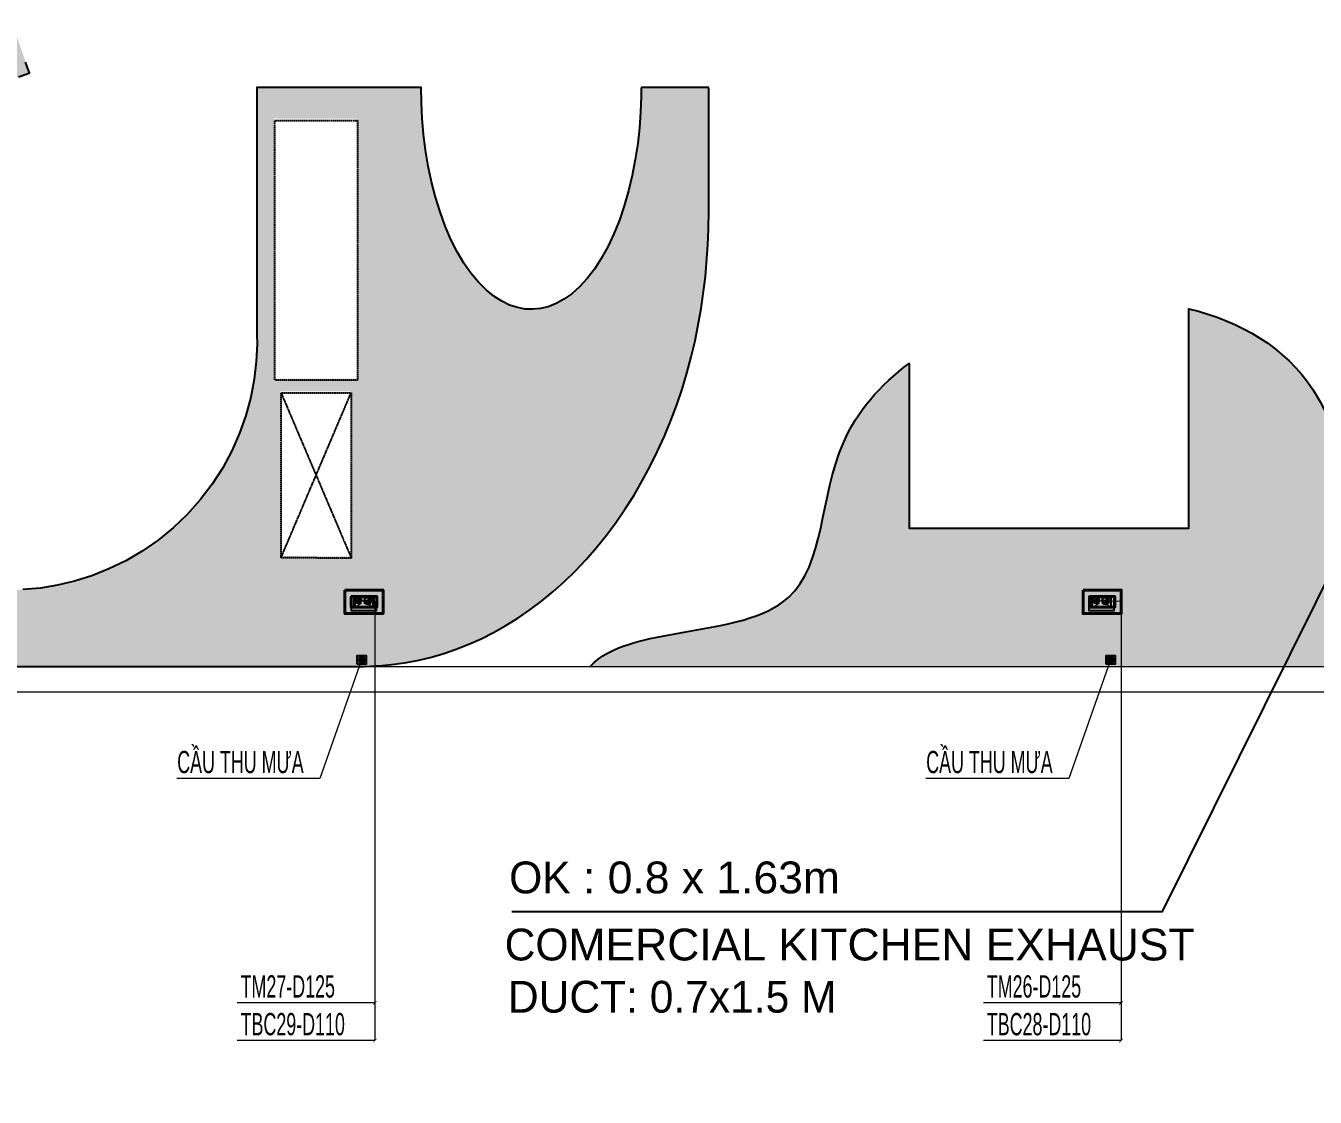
# Model space of a CAD drawing. Header units: millimetres. Extents: x -361340115 to 361596335, y -276742102 to 277032639.
# Drawn here: x 130696 to 150962, y 10792 to 27635 of the extents above; entities that cross this region are included whole.
import ezdxf
from ezdxf.lldxf.tags import DXFTag

# ---------------------------------------------------------------- set-up
doc = ezdxf.new("R2010")
doc.units = ezdxf.units.MM
doc.header["$MEASUREMENT"] = 0
doc.linetypes.add('DASHED', pattern=[4.5, 3, -1.5])
doc.linetypes.add('HIDDEN', pattern=[0.375, 0.25, -0.125])
for name, color, linetype in [('A-FLOR-OVHD', 40, 'DASHED'), ('A-LANDSCAPE', 83, 'Continuous'), ('Hydraulic - Thep V', 9, 'Continuous'), ('NDT text', 231, 'Continuous'), ('NDT Thiet bi', 40, 'Continuous'), ('ống thông hơi', 31, 'TH')]:
    doc.layers.add(name, color=color, linetype=linetype)
doc.layers.add('A-REVCLOUD', color=7, linetype='Continuous', true_color=0xfa291e)
for name, color, linetype, lineweight in [('AUDIT_I_220808132811-11', 7, 'Continuous', 9), ('KT-Kich thuoc', 159, 'Continuous', 18), ('KT-lomo nuoc', 3, 'HIDDEN', 5), ('KT-Net cat', 1, 'Continuous', 40), ('Text _H2H', 7, 'Continuous', 18)]:
    doc.layers.add(name, color=color, linetype=linetype, lineweight=lineweight)
doc.layers.add('MEP', color=130, linetype='Continuous', plot=False)
doc.styles.add('HBA-Text', font='GOTHIC.TTF')
doc.styles.get("Standard").update_dxf_attribs({"font": 'arial.ttf'})
doc.styles.add('TEXTKT', font='hoatbif.shx', dxfattribs={"width": 0.8})
doc.styles.add('uv-abc', font='uv-abc.shx', dxfattribs={"width": 0.85, "height": 150})
tags = doc.linetypes.add('TH', pattern='A,1143.876301,["TH",Standard,S=466.984787,R=0,X=0,Y=-199.758304],53.15110300000001,-896.6384539999999,1197.027404', length=3290.693262).pattern_tags.tags
tags[4] = DXFTag(74, 10)
doc.dimstyles.new('1-40', dxfattribs={"dimscale": 40, "dimtxt": 5, "dimasz": 1.399999999999999, "dimexe": 1.399999999999999, "dimexo": 0.5, "dimgap": 0.5, "dimtad": 1, "dimdec": 0, "dimzin": 0, "dimdsep": 46, "dimtxsty": 'TEXTKT', "dimblk": 'ARCHTICK', "dimcen": 1.199999999999999, "dimdle": 1.199999999999999, "dimclrd": 7, "dimclre": 7, "dimclrt": 7, "dimadec": 0, "dimazin": 0, "dimtfac": 0.04, "dimtdec": 0, "dimtix": 1, "dimtmove": 2, "dimatfit": 3, "dimfxl": 1, "dimtolj": 2, "dimtzin": 0, "dimlwd": 5, "dimlwe": 5, "dimarcsym": 0})

# ---------------------------------------------------------------- blocks, each defined once
blk = doc.blocks.new('*U119')
at = {"layer": 'KT-lomo nuoc', "ltscale": 500}
for p, q in [((294.5899368590384, 56.70727108597131), (32.13938861171003, -166.9435946057955)), ((326.7293254707483, -110.2270264674847), (-6.776263578034403e-21, -0.009297052340116354))]:
    blk.add_line(p, q, dxfattribs=at)
blk.add_lwpolyline([(294.5899368590384, 56.70727108597131), (326.7293254707483, -110.2270264674847), (32.13938861171003, -166.9435946057955), (-6.776263578034403e-21, -0.009297052340116354)], close=True, dxfattribs=at)
blk = doc.blocks.new('A$C0DB07F86')
at = {"layer": 'KT-Net cat'}
for points, elevation in [([(-41900.28382470793, -19400.00003165046), (-41300.28382470793, -19400.00003165046), (-41300.28382470793, -19770.00004398571), (-41900.28382470793, -19770.00004398571)], -1.212562709321235e-07), ([(-30300.28382470793, -19399.81979842464), (-29700.28382470793, -19399.81979842464), (-29700.28382470793, -19769.81981075989), (-30300.28382470793, -19769.81981075989)], -1.213216051028447e-07), ([(-41800.28382470793, -19500.00003781827), (-41400.28382470793, -19500.00003165047), (-41400.28382470793, -19670.00004398571), (-41800.28382470793, -19670.00005015351)], -1.212562709321235e-07), ([(-41750.56636811577, -19500.00003165047), (-41450.56636811577, -19500.00003165047), (-41450.56636811577, -19670.00004398571), (-41750.56636811577, -19670.00004398571)], -1.213167030345148e-07), ([(-30200.28382470793, -19499.81980459245), (-29800.28382470793, -19499.81979842465), (-29800.28382470793, -19669.81981075989), (-30200.28382470793, -19669.81981692769)], -1.213216051028447e-07)]:
    blk.add_lwpolyline(points, close=True, dxfattribs=dict(at, elevation=elevation))
at = {"layer": 'KT-lomo nuoc', "linetype": 'HIDDEN', "xscale": -0.9999999999999997, "rotation": 10.8976534755902}
for p in [(-41450.56812577212, -19499.99091459217, -1.682297209464324e-07), (-41450.56812577212, -19499.99091459217, -1.778637082253114e-07), (-29850.56812577212, -19499.81068136635, -1.779290423960327e-07)]:
    blk.add_blockref('*U119', p, dxfattribs=at)
blk = doc.blocks.new('skylight+openings')
at = {"layer": 'A-FLOR-OVHD', "color": 4, "elevation": 0.2993982348950875}
blk.add_lwpolyline([(52922.83680824759, -8371.500883431843), (54149.93477890787, -8795.154161882296), (52816.54980309687, -12657.26046709267), (51589.45183243659, -12233.60718864221)], close=True, dxfattribs=at)
at = {"layer": 'A-FLOR-OVHD', "elevation": -5.594545680288795}
for points in [[(51617.07229400969, -12454.15926250067), (52656.68613201207, -12813.6042664639), (51812.642328042, -15270.20731283632), (50770.22440359234, -14903.47633778453), (51617.07229400943, -12454.15926250137)], [(51617.07229400969, -12454.15926250067), (51812.642328042, -15270.20731283632)], [(50770.22440359234, -14903.47633778453), (52656.68613201207, -12813.60426646387)]]:
    blk.add_lwpolyline(points, dxfattribs=at)
blk = doc.blocks.new('A$C3d8987ab')
at = {"layer": 'A-REVCLOUD', "color": 6, "elevation": -0.07535271230544738}
blk.add_lwpolyline([(60998.61021501233, -114223.7334319378), (71228.07469098864, -114223.7334319378), (77262.42446433811, -102070.6902240769)], dxfattribs=at)
at = {"layer": 'A-REVCLOUD', "color": 210, "char_height": 500, "attachment_point": 1, "style": 'HBA-Text'}
for s, insert in [('OK{\\fArial|b0|i0|c0|p34; : 0.8 x 1.63m}', (60959.24456612987, -113439.1090779143, -0.07585118882347763)), ('CO{\\fArial|b0|i0|c0|p34;MERCIAL KITCHEN EXHAUS}T', (60888.06206422381, -114493.6326287639, 1.02188859663864e-08)), ('DUCT: 0.7x1.5 M', (60939.61567549256, -115314.6116753324, -1.793279962223473e-09))]:
    blk.add_mtext_dynamic_manual_height_columns(s, width=15318.4553641323, gutter_width=6.25, heights=[0], dxfattribs=dict(at, insert=insert))
blk = doc.blocks.new('BA')
at = {"layer": 'NDT Thiet bi'}
for p, q in [((-23605.98111672918, -408374.399627113), (-23661.01879083555, -408374.399627113)), ((-23605.98111672828, -408374.399627113), (-23659.14342756742, -408360.1548288561)), ((-23605.98111672828, -408374.3996271128), (-23659.14342756742, -408388.6444253699)), ((-23605.98111672828, -408374.3996271131), (-23653.64514067044, -408346.8807900597)), ((-23605.98111672828, -408374.3996271128), (-23653.64514067044, -408401.9184641663)), ((-23644.89862931061, -408335.4821145312), (-23605.98111672828, -408374.3996271131)), ((-23644.89862931061, -408413.3171396947), (-23605.98111672828, -408374.3996271127)), ((-23605.98111672918, -408374.3996271134), (-23633.49995378257, -408326.7356031715)), ((-23605.98111672918, -408374.3996271128), (-23633.49995378257, -408422.0636510544)), ((-23605.98111672918, -408374.3996271128), (-23620.22591498598, -408321.2373162746)), ((-23605.98111672918, -408374.3996271137), (-23620.22591498598, -408427.5619379514)), ((-23605.98111672918, -408391.0670704846), (-23605.98111672918, -408319.3619530063)), ((-23605.98111672918, -408374.3996271128), (-23591.73631847188, -408321.2373162746)), ((-23605.98111672918, -408374.3996271119), (-23578.4622796753, -408326.7356031715)), ((-23567.06360414774, -408335.4821145312), (-23605.98111672828, -408374.3996271131)), ((-23605.98111672828, -408374.3996271128), (-23558.31709278741, -408346.8807900597)), ((-23605.98111672828, -408374.3996271131), (-23552.81880589044, -408360.1548288561)), ((-23605.98111672918, -408374.399627113), (-23550.94344262231, -408374.399627113)), ((-23605.98111672918, -408374.3996271139), (-23578.4622796753, -408422.0636510544)), ((-23605.98111672828, -408374.3996271128), (-23552.81880589044, -408388.6444253699)), ((-23605.98111672828, -408374.3996271128), (-23558.31709278741, -408401.9184641663)), ((-23567.06360414774, -408413.3171396947), (-23605.98111672828, -408374.3996271128)), ((-23605.98111672918, -408374.3996271137), (-23591.73631847188, -408427.5619379514)), ((-23605.98111672918, -408391.0670704846), (-23605.98111672918, -408429.4373012196)), ((-23589.31367335698, -408374.399627113), (-23550.94344262231, -408374.399627113))]:
    blk.add_line(p, q, dxfattribs=at)
blk.add_lwpolyline([(-23679.58266610136, -408448.0011764859), (-23532.37956735559, -408448.0011764859), (-23532.37956735559, -408300.7980777401), (-23679.58266610136, -408300.7980777401)], close=True, dxfattribs=at)
blk.add_circle((-23605.98111672918, -408374.399627113), 55.0376741066807, dxfattribs=at)
blk = doc.blocks.new('_ARCHTICK')
at = {"color": 0, "linetype": 'ByBlock', "const_width": 0.15}
blk.add_lwpolyline([(-0.5, -0.5), (0.5, 0.5)], dxfattribs=at)
blk = doc.blocks.new('*U352')
h = blk.add_hatch(color=256)
edge = h.paths.add_edge_path()
edge.add_spline(control_points=[(-55.00000000003494, -1.270405297714567e-10), (-38.89392320345256, -12.34706986960887), (-7.630460178462228, -36.31392469389525), (4.22205666304286, 39.05594180934806), (37.26972548867967, 13.64312675595557), (54.99999926477517, 0.008992973199051376)], knot_values=[0, 0, 0, 0, 58.13245871371956, 112.8407630572771, 176.1670112371614, 176.1670112371614, 176.1670112371614, 176.1670112371614], degree=3, periodic=0)
edge.add_ellipse((0, -1.270405297714567e-10), major_axis=(-38.89087296527187, 38.8908729652719), ratio=0.999999999999121, start_angle=225.0093683530902, end_angle=314.9999999999748)
edge.add_ellipse((0, -1.270405297714567e-10), major_axis=(-38.89087296529244, 38.89087296529242), ratio=0.9999999999983387, start_angle=314.9999999999524, end_angle=405.0000000000476)
blk.add_circle((0, 0), 55)
blk.add_open_spline([(54.99999926477517, 0.0089929733006838), (37.26972548867967, 13.64312675610802), (4.22205666304286, 39.05594180947509), (-7.630460178462228, -36.31392469379362), (-38.89392320345256, -12.34706986950724), (-55.00000000003494, 0)], degree=3, knots=[0, 0, 0, 0, 63.32624817988433, 118.0345525234419, 176.1670112371614, 176.1670112371614, 176.1670112371614, 176.1670112371614])
at = {"layer": 'Hydraulic - Thep V', "color": 2}
for p, q in [((-66.52448746664727, -58.79540605591585), (-65.99233831110391, -58.48816959770873)), ((-66.52448746664727, -61.97181987784545), (-65.99233831110391, -62.27905633600177)), ((-64.13178654222932, -61.91097613195864), (-64.13178654222932, -58.85624980233634)), ((-59.14008422236178, -61.91097613195864), (-59.14008422236178, -58.85624980233634)), ((-56.7473832979184, -58.79540605591585), (-57.27953245315688, -58.48816959770873)), ((-56.7473832979184, -61.97181987784545), (-57.27953245315688, -62.27905633600177)), ((56.65552180308031, -58.79540605591585), (57.18767095862368, -58.48816959770873)), ((56.65552180308031, -61.97181987784545), (57.18767095862368, -62.27905633600177)), ((59.04822272752369, -61.91097613195864), (59.04822272752369, -58.85624980233634)), ((64.03992504739122, -61.91097613195864), (64.03992504739122, -58.85624980233634)), ((66.43262597180919, -58.79540605591585), (65.90047681659613, -58.48816959770873)), ((66.43262597180919, -61.97181987784545), (65.90047681659613, -62.27905633600177))]:
    blk.add_line(p, q, dxfattribs=at)
at = {"layer": 'Hydraulic - Thep V', "const_width": 6.717857058566906}
blk.add_lwpolyline([(61.54407388700011, -78.9903091769549), (61.54407388700011, 3.458788986197603, 0.4057402817877601), (-0.04593074791450312, 63.19789822851791, 0.4057402817873901), (-61.63593538275289, 3.4587889855624), (-61.63593538275289, -78.9903091769549)], format="xyb", dxfattribs=at)
at = {"layer": 'Hydraulic - Thep V', "color": 2}
for points in [[(-56.14912562955353, -57.4905678248802), (-56.14912562955353, -58.48816959770873), (-67.12274513473267, -58.48816959770873), (-67.12274513473267, -57.4905678248802)], [(67.03088364019946, -57.4905678248802), (67.03088364019946, -58.48816959770873), (56.05726413507116, -58.48816959770873), (56.05726413507116, -57.4905678248802)]]:
    blk.add_lwpolyline(points, close=True, dxfattribs=at)
for points in [[(-66.62394424829299, -58.85624980233634), (-66.62394424829299, -61.91097613195864)], [(-57.27953245315688, -58.48816959770873), (-65.99233831110391, -58.48816959770873)], [(-57.27953245315688, -62.27905633600177), (-65.99233831110391, -62.27905633600177)], [(-65.99233831110391, -62.27905633600177), (-57.27953245315688, -62.27905633600177)], [(-56.64792651624729, -61.91097613195864), (-56.64792651624729, -58.85624980233634)], [(56.5560650214092, -58.85624980233634), (56.5560650214092, -61.91097613195864)], [(65.90047681659613, -58.48816959770873), (57.18767095862368, -58.48816959770873)], [(65.90047681659613, -62.27905633600177), (57.18767095862368, -62.27905633600177)], [(57.18767095862368, -62.27905633600177), (65.90047681659613, -62.27905633600177)], [(66.5320827534549, -61.91097613195864), (66.5320827534549, -58.85624980233634)]]:
    blk.add_lwpolyline(points, dxfattribs=at)
for centre, radius, start, end in [((-65.3778653951214, -60.78141374086201), 2.293244142686893, 57.08669084638375, 122.9133091536163), ((-65.3778653951214, -59.9858121935091), 2.293244142686893, 237.0866908463837, 302.9133091536162), ((-61.6359353821431, -67.13405163220902), 8.645882034375607, 73.2213451221314, 106.7786548778686), ((-61.6359353821431, -53.63317430147607), 8.645882034375607, 253.2213451221314, 286.7786548778686), ((-57.89400536913938, -60.78141374086201), 2.293244142686893, 57.08669084638375, 122.9133091536163), ((-57.89400536913938, -59.9858121935091), 2.293244142686893, 237.0866908463837, 302.9133091536162), ((57.8021438746316, -60.78141374086201), 2.293244142686893, 57.08669084638375, 122.9133091536163), ((57.8021438746316, -59.9858121935091), 2.293244142686893, 237.0866908463837, 302.9133091536162), ((61.54407388763531, -67.13405163220902), 8.645882034375607, 73.2213451221314, 106.7786548778686), ((61.54407388763531, -53.63317430147607), 8.645882034375607, 253.2213451221314, 286.7786548778686), ((65.28600390058821, -60.78141374086201), 2.293244142686893, 57.08669084638375, 122.9133091536163), ((65.28600390058821, -59.9858121935091), 2.293244142686893, 237.0866908463837, 302.9133091536162)]:
    blk.add_arc(centre, radius, start, end, dxfattribs=at)
blk = doc.blocks.new('*U353')
h = blk.add_hatch(color=256)
edge = h.paths.add_edge_path()
edge.add_spline(control_points=[(-55.00000000003494, -1.270405297714567e-10), (-38.89392320345256, -12.34706986960887), (-7.630460178462228, -36.31392469389525), (4.22205666304286, 39.05594180934806), (37.26972548867967, 13.64312675595557), (54.99999926477517, 0.008992973199051376)], knot_values=[0, 0, 0, 0, 58.13245871371956, 112.8407630572771, 176.1670112371614, 176.1670112371614, 176.1670112371614, 176.1670112371614], degree=3, periodic=0)
edge.add_ellipse((0, -1.270405297714567e-10), major_axis=(-38.89087296527187, 38.8908729652719), ratio=0.999999999999121, start_angle=225.0093683530902, end_angle=314.9999999999748)
edge.add_ellipse((0, -1.270405297714567e-10), major_axis=(-38.89087296529244, 38.89087296529242), ratio=0.9999999999983387, start_angle=314.9999999999524, end_angle=405.0000000000476)
blk.add_circle((0, 0), 55)
blk.add_open_spline([(54.99999926477517, 0.0089929733006838), (37.26972548867967, 13.64312675610802), (4.22205666304286, 39.05594180947509), (-7.630460178462228, -36.31392469379362), (-38.89392320345256, -12.34706986950724), (-55.00000000003494, 0)], degree=3, knots=[0, 0, 0, 0, 63.32624817988433, 118.0345525234419, 176.1670112371614, 176.1670112371614, 176.1670112371614, 176.1670112371614])
at = {"layer": 'Hydraulic - Thep V', "color": 2}
for p, q in [((-66.52448746664727, -58.79540605591585), (-65.99233831110391, -58.48816959770873)), ((-66.52448746664727, -61.97181987784545), (-65.99233831110391, -62.27905633600177)), ((-64.13178654222932, -61.91097613195864), (-64.13178654222932, -58.85624980233634)), ((-59.14008422236178, -61.91097613195864), (-59.14008422236178, -58.85624980233634)), ((-56.7473832979184, -58.79540605591585), (-57.27953245315688, -58.48816959770873)), ((-56.7473832979184, -61.97181987784545), (-57.27953245315688, -62.27905633600177)), ((56.65552180308031, -58.79540605591585), (57.18767095862368, -58.48816959770873)), ((56.65552180308031, -61.97181987784545), (57.18767095862368, -62.27905633600177)), ((59.04822272752369, -61.91097613195864), (59.04822272752369, -58.85624980233634)), ((64.03992504739122, -61.91097613195864), (64.03992504739122, -58.85624980233634)), ((66.43262597180919, -58.79540605591585), (65.90047681659613, -58.48816959770873)), ((66.43262597180919, -61.97181987784545), (65.90047681659613, -62.27905633600177))]:
    blk.add_line(p, q, dxfattribs=at)
at = {"layer": 'Hydraulic - Thep V', "const_width": 6.717857058566906}
blk.add_lwpolyline([(61.54407388700011, -78.9903091769549), (61.54407388700011, 3.458788986197603, 0.4057402817877601), (-0.04593074791450312, 63.19789822851791, 0.4057402817873901), (-61.63593538275289, 3.4587889855624), (-61.63593538275289, -78.9903091769549)], format="xyb", dxfattribs=at)
at = {"layer": 'Hydraulic - Thep V', "color": 2}
for points in [[(-56.14912562955353, -57.4905678248802), (-56.14912562955353, -58.48816959770873), (-67.12274513473267, -58.48816959770873), (-67.12274513473267, -57.4905678248802)], [(67.03088364019946, -57.4905678248802), (67.03088364019946, -58.48816959770873), (56.05726413507116, -58.48816959770873), (56.05726413507116, -57.4905678248802)]]:
    blk.add_lwpolyline(points, close=True, dxfattribs=at)
for points in [[(-66.62394424829299, -58.85624980233634), (-66.62394424829299, -61.91097613195864)], [(-57.27953245315688, -58.48816959770873), (-65.99233831110391, -58.48816959770873)], [(-57.27953245315688, -62.27905633600177), (-65.99233831110391, -62.27905633600177)], [(-65.99233831110391, -62.27905633600177), (-57.27953245315688, -62.27905633600177)], [(-56.64792651624729, -61.91097613195864), (-56.64792651624729, -58.85624980233634)], [(56.5560650214092, -58.85624980233634), (56.5560650214092, -61.91097613195864)], [(65.90047681659613, -58.48816959770873), (57.18767095862368, -58.48816959770873)], [(65.90047681659613, -62.27905633600177), (57.18767095862368, -62.27905633600177)], [(57.18767095862368, -62.27905633600177), (65.90047681659613, -62.27905633600177)], [(66.5320827534549, -61.91097613195864), (66.5320827534549, -58.85624980233634)]]:
    blk.add_lwpolyline(points, dxfattribs=at)
for centre, radius, start, end in [((-65.3778653951214, -60.78141374086201), 2.293244142686893, 57.08669084638375, 122.9133091536163), ((-65.3778653951214, -59.9858121935091), 2.293244142686893, 237.0866908463837, 302.9133091536162), ((-61.6359353821431, -67.13405163220902), 8.645882034375607, 73.2213451221314, 106.7786548778686), ((-61.6359353821431, -53.63317430147607), 8.645882034375607, 253.2213451221314, 286.7786548778686), ((-57.89400536913938, -60.78141374086201), 2.293244142686893, 57.08669084638375, 122.9133091536163), ((-57.89400536913938, -59.9858121935091), 2.293244142686893, 237.0866908463837, 302.9133091536162), ((57.8021438746316, -60.78141374086201), 2.293244142686893, 57.08669084638375, 122.9133091536163), ((57.8021438746316, -59.9858121935091), 2.293244142686893, 237.0866908463837, 302.9133091536162), ((61.54407388763531, -67.13405163220902), 8.645882034375607, 73.2213451221314, 106.7786548778686), ((61.54407388763531, -53.63317430147607), 8.645882034375607, 253.2213451221314, 286.7786548778686), ((65.28600390058821, -60.78141374086201), 2.293244142686893, 57.08669084638375, 122.9133091536163), ((65.28600390058821, -59.9858121935091), 2.293244142686893, 237.0866908463837, 302.9133091536162)]:
    blk.add_arc(centre, radius, start, end, dxfattribs=at)
blk = doc.blocks.new('EWJRWR')
at = {"extrusion": (1.545835128739098e-19, -1.494288110168173e-06, 0.9999999999988837), "elevation": -0.2045197696412766}
blk.add_lwpolyline([(-47513.32735952509, 136860.1521825778), (-47176.87492823245, 136860.1521825778), (-47177.02786536003, 136875.2382676931), (-47513.48029665269, 136875.2382676929)], close=True, dxfattribs=at)
at = {"layer": 'NDT text'}
for points in [[(-47108.40382808889, 136860.1521827305), (-47568.40382808889, 136860.1521827305), (-47568.40382808889, 137115.1521827305), (-47108.40382808889, 137115.1521827305)], [(-47163.40382808889, 136860.1521827305), (-47513.40382808889, 136860.1521827305), (-47513.40382808889, 137060.1521827305), (-47163.40382808889, 137060.1521827305)]]:
    blk.add_lwpolyline(points, close=True, dxfattribs=at)
at = {"layer": 'ống thông hơi', "ltscale": 0.6, "extrusion": (0.0006420769243504899, -0.06333749922472766, 0.9979919583489543), "xscale": -1, "rotation": 0.0003954788762872141}
blk.add_blockref('*U352', (-46043.74978951945, 137131.7413936186, -8699.78835634543), dxfattribs=at)
at = {"layer": 'ống thông hơi', "ltscale": 0.6, "extrusion": (0.0006420769243504905, -0.06333749922472766, 0.9979919583489544), "xscale": -1.136363636363638, "yscale": 1.136363636363639, "zscale": 1.136363636363637, "rotation": 0.0003954788762872141}
blk.add_blockref('*U353', (-45875.61363399049, 137140.5605142254, -8699.846199151778), dxfattribs=at)
blk = doc.blocks.new('KJRTWETEYE')
at = {"extrusion": (8.388843812139803e-21, 3.39089049929176e-08, 0.9999999999999994), "xscale": -0.8675320420405351, "yscale": 0.8675320420405352, "zscale": 0.8675320420405352, "rotation": 180}
for p in [(-4458.876260747318, 126300.8450924102, -0.3029690923042466), (7136.151481096516, 126300.8450924102, -0.3029690923042464)]:
    blk.add_blockref('EWJRWR', p, dxfattribs=at)
at = {"layer": 'NDT text', "ltscale": 0.2, "style": 'uv-abc', "width": 0.6}
for s, p in [('TM27-D125', (-47462.45141065065, 1263.797545550747, -10.81308247240736)), ('TM26-D125', (-35734.63280808498, 1263.797545550745, -10.81308247240736)), ('TBC29-D110', (-47462.45141065065, 671.203548952827, -10.81308247240736)), ('TBC28-D110', (-35734.63280808498, 671.2035489528255, -10.81308247240736))]:
    blk.add_text(s, height=350, dxfattribs=at).set_placement(p)
at = {"layer": 'Text _H2H', "color": 231}
for points, override in [([(-45608.83457214283, 7504.265949524693, -10.35297864708946), (-45352.25652861144, 7495.8709096507, -10.35297864708946), (-45352.25652861144, 586.806624597003, -10.35297864708946)], {"dimasz": 1.5, "dimtad": 0, "dimldrblk": 'Dot'}), ([(-34013.80683029899, 7504.265949524692, -10.35297864708946), (-33624.43792604576, 7495.870909650698, -10.35297864708946), (-33624.43792604576, 586.8066245970015, -10.35297864708946)], {"dimasz": 1.5, "dimtad": 0, "dimldrblk": 'Dot'}), ([(-45352.25652861144, 1179.400621194923, -10.35297864708946), (-47516.03478837857, 1179.400621194923, -10.35297864708946)], {"dimasz": 1.5, "dimtad": 0, "dimclrd": 7, "dimldrblk": 'ARCHTICK'}), ([(-33624.43792604576, 1179.400621194921, -10.35297864708946), (-35788.21618581289, 1179.400621194921, -10.35297864708946)], {"dimasz": 1.5, "dimtad": 0, "dimclrd": 7, "dimldrblk": 'ARCHTICK'}), ([(-45352.25652861144, 586.806624597003, -10.35297864708946), (-47516.0347883785, 586.806624597003, -10.35297864708946)], {"dimasz": 1.5, "dimtad": 0, "dimclrd": 7, "dimldrblk": 'ARCHTICK'}), ([(-33624.43792604576, 586.8066245970015, -10.35297864708946), (-35788.21618581282, 586.8066245970015, -10.35297864708946)], {"dimasz": 1.5, "dimtad": 0, "dimclrd": 7, "dimldrblk": 'ARCHTICK'})]:
    blk.add_leader(points, dimstyle='1-40', override=override, dxfattribs=at)
blk = doc.blocks.new('RKWEWE')
blk.add_blockref('KJRTWETEYE', (181535.1496043098, 11095.15893789065))
at = {"xscale": -0.934189573260487, "yscale": 0.934189573260487, "zscale": 0.9341895732604871, "rotation": 270.0426135795773}
for p in [(517457.5758284541, 40004.62091411582), (529229.2326098109, 40004.62091411582)]:
    blk.add_blockref('BA', p, dxfattribs=at)
at = {"layer": 'NDT text', "ltscale": 0.2, "style": 'uv-abc', "width": 0.6}
for p in [(133076.4822691602, 15886.7700335372), (144848.1390505169, 15886.7700335372)]:
    blk.add_text('CẦU THU MƯA', height=350, dxfattribs=at).set_placement(p)
at = {"layer": 'Text _H2H', "color": 231}
for points in [[(135974.9766817262, 17668.42669518208), (135318.7142264512, 15803.47749243091), (133071.465961704, 15803.47749243091)], [(147746.633463083, 17668.42669518208), (147090.371007808, 15803.47749243091), (144843.1227430608, 15803.47749243091)]]:
    blk.add_leader(points, dimstyle='1-40', override={"dimasz": 1, "dimtad": 0, "dimldrblk": 'Dot'}, dxfattribs=at)
blk = doc.blocks.new('A$Cd3fdeb23')
blk.add_blockref('RKWEWE', (-181388.2243324411, -20650.03152461779, -1.244732893472907e-07))
blk.add_blockref('A$C3d8987ab', (-104053.5490827983, 107286.2322138175, -1.223451539630178e-07))

msp = doc.modelspace()

# ---------------------------------------------------------------- hatches: boundary and pattern name
at = {"layer": 'A-LANDSCAPE'}
h = msp.add_hatch(dxfattribs=at)
h.set_pattern_fill('GRASS', color=256, scale=300)
h.set_pattern_definition([(109.0471379636342, (211384.808703146, 56962.35080451398), (-269.7463186019843, 131.2894647456127), [56.25, -368.0140689]), (64.04713796363419, (211384.808703146, 56962.35080451398), (-269.7463186731483, 131.2894647802493), [56.25, -243.75]), (154.0471379636342, (211384.808703146, 56962.35080451398), (-131.2894647802493, -269.7463186731483), [56.25, -243.75])])
edge = h.paths.add_edge_path()
edge.add_spline(control_points=[(134329.4069628301, 22776.33236820255), (134427.4816015367, 19328.16615667344), (131017.0991197667, 18809.74529952682), (127606.7166379967, 18291.32444238021), (126675.7096039997, 21612.87449615581), (125744.7025700028, 24934.42454993141), (128927.7011958551, 26264.08187605382)], knot_values=[2, 2, 2, 3.448373605217288, 3.448373605217288, 4.896747210434572, 4.896747210434572, 6.34512081565186, 6.34512081565186, 6.34512081565186], weights=[1, 0.7490384344312437, 1, 0.7490384344312437, 1, 0.7490384344312437, 1], degree=2, periodic=0)
edge.add_spline(control_points=[(128927.7011958551, 26264.08187605382), (129840.2639854287, 26579.14247173451), (130752.8267750024, 26894.20306741519)], knot_values=[6.34512081565186, 6.34512081565186, 6.34512081565186, 7.34512081565186, 7.34512081565186, 7.34512081565186], weights=[1, 1, 1], degree=2, periodic=0)
edge.add_spline(control_points=[(130752.8267750024, 26894.20306741519), (130229.3586599423, 28410.41147265858), (129705.8905448823, 29926.61987790198)], knot_values=[7.34512081565186, 7.34512081565186, 7.34512081565186, 8.34512081565186, 8.34512081565186, 8.34512081565186], weights=[1, 1, 1], degree=2, periodic=0)
edge.add_spline(control_points=[(129705.8905448823, 29926.61987790198), (127986.4634671633, 29332.99089639514), (126267.0363894442, 28739.3619148883)], knot_values=[8.34512081565186, 8.34512081565186, 8.34512081565186, 9.34512081565186, 9.34512081565186, 9.34512081565186], weights=[1, 1, 1], degree=2, periodic=0)
edge.add_spline(control_points=[(126267.0363894442, 28739.3619148883), (126062.2904298723, 29788.34502397999), (125045.8039620129, 30118.55969927384)], knot_values=[9.34512081565186, 9.34512081565186, 9.34512081565186, 10.40905119912178, 10.40905119912178, 10.40905119912178], weights=[1, 0.861811935139673, 1], degree=2, periodic=0)
edge.add_spline(control_points=[(125045.8039620129, 30118.55969927384), (122799.5253213489, 30610.99081516399), (122281.6587103553, 32851.54215548588), (121763.7920993617, 35092.09349580776), (123566.1469958296, 36520.29970030993)], knot_values=[10.40905119912178, 10.40905119912178, 10.40905119912178, 11.53689579122927, 11.53689579122927, 12.66474038333675, 12.66474038333675, 12.66474038333675], weights=[1, 0.8451651295775684, 1, 0.8451651295775684, 1], degree=2, periodic=0)
edge.add_spline(control_points=[(123566.1469958296, 36520.29970030993), (124280.8539924729, 38718.26240248924), (122133.0936673769, 39572.06080794922)], knot_values=[12.66474038333675, 12.66474038333675, 12.66474038333675, 14.17154554397793, 14.17154554397793, 14.17154554397793], weights=[1, 0.7293653071393923, 1], degree=2, periodic=0)
edge.add_spline(control_points=[(122133.0936673769, 39572.06080794922), (120289.4399253413, 40437.73348547102), (120971.1032672191, 42357.05195656169)], knot_values=[14.17154554397793, 14.17154554397793, 14.17154554397793, 15.64461971552519, 15.64461971552519, 15.64461971552519], weights=[1, 0.7407991274946806, 1], degree=2, periodic=0)
edge.add_spline(control_points=[(120971.1032672191, 42357.05195656169), (121570.6673483089, 43812.02201960279), (120444.3312395958, 44911.01334890797)], knot_values=[15.64461971552519, 15.64461971552519, 15.64461971552519, 16.83318185052276, 16.83318185052276, 16.83318185052276], weights=[1, 0.8285512527456612, 1], degree=2, periodic=0)
edge.add_spline(control_points=[(120444.3312395958, 44911.01334890797), (119648.311682464, 45675.74945473572), (118852.2921253321, 46440.48556056347)], knot_values=[16.83318185052276, 16.83318185052276, 16.83318185052276, 17.83318185052276, 17.83318185052276, 17.83318185052276], weights=[1, 1, 1], degree=2, periodic=0)
edge.add_spline(control_points=[(118852.2921253321, 46440.48556056347), (118375.8973649899, 46898.1580770134), (118135.8097779211, 47513.60429767823)], knot_values=[17.83318185052276, 17.83318185052276, 17.83318185052276, 18.26667540308374, 18.26667540308374, 18.26667540308374], weights=[1, 0.9766022336809408, 1], degree=2, periodic=0)
edge.add_spline(control_points=[(118135.8097779211, 47513.60429767823), (111293.6146295526, 45150.78859175298), (104451.4194811841, 42787.97288582773)], knot_values=[18.26667540308374, 18.26667540308374, 18.26667540308374, 19.26667540308374, 19.26667540308374, 19.26667540308374], weights=[1, 1, 1], degree=2, periodic=0)
edge.add_spline(control_points=[(104451.4194811841, 42787.97288582773), (104696.041141443, 42079.47214057673), (104940.6628017019, 41370.97139532573)], knot_values=[19.26667540308374, 19.26667540308374, 19.26667540308374, 20.26667540308374, 20.26667540308374, 20.26667540308374], weights=[1, 1, 1], degree=2, periodic=0)
edge.add_spline(control_points=[(104940.6628017019, 41370.97139532573), (102175.6088983393, 40416.34170940339), (99410.5549949767, 39461.71202348104)], knot_values=[20.26667540308374, 20.26667540308374, 20.26667540308374, 21.26667540308374, 21.26667540308374, 21.26667540308374], weights=[1, 1, 1], degree=2, periodic=0)
edge.add_spline(control_points=[(99410.5549949767, 39461.71202348104), (99590.68607159262, 38939.60605348775), (99770.81714820852, 38417.50008349445)], knot_values=[21.26667540308374, 21.26667540308374, 21.26667540308374, 22.26667540308374, 22.26667540308374, 22.26667540308374], weights=[1, 1, 1], degree=2, periodic=0)
edge.add_spline(control_points=[(99770.81714820852, 38417.50008349445), (105230.5685771927, 40301.16156120318), (110690.3200061769, 42184.82303891191)], knot_values=[22.26667540308374, 22.26667540308374, 22.26667540308374, 23.26667540308374, 23.26667540308374, 23.26667540308374], weights=[1, 1, 1], degree=2, periodic=0)
edge.add_spline(control_points=[(110690.3200061769, 42184.82303891191), (110749.2915682714, 42231.24439368317), (110756.6266965654, 42305.93564623372)], knot_values=[23.26667540308374, 23.26667540308374, 23.26667540308374, 24.07270353983987, 24.07270353983987, 24.07270353983987], weights=[1, 0.9198830785326876, 1], degree=2, periodic=0)
edge.add_spline(control_points=[(110756.6266965654, 42305.93564623372), (110868.5206233051, 42820.87051938503), (110980.4145500449, 43335.80539253635)], knot_values=[24.07270353983987, 24.07270353983987, 24.07270353983987, 25.07270353983987, 25.07270353983987, 25.07270353983987], weights=[1, 1, 1], degree=2, periodic=0)
edge.add_spline(control_points=[(110980.4145500449, 43335.80539253635), (111105.773003699, 43952.97173267185), (111708.2626110066, 44136.31650730448)], knot_values=[25.07270353983987, 25.07270353983987, 25.07270353983987, 26.14769871271542, 26.14769871271542, 26.14769871271542], weights=[1, 0.8589925753833287, 1], degree=2, periodic=0)
edge.add_spline(control_points=[(111708.2626110066, 44136.31650730448), (113914.4566491741, 44895.254546125), (116120.6506873416, 45654.19258494551)], knot_values=[26.14769871271542, 26.14769871271542, 26.14769871271542, 27.14769871271542, 27.14769871271542, 27.14769871271542], weights=[1, 1, 1], degree=2, periodic=0)
edge.add_spline(control_points=[(116120.6506873416, 45654.19258494551), (116983.4321863391, 45952.4312026948), (117281.7268961447, 45089.66909514063)], knot_values=[27.14769871271542, 27.14769871271542, 27.14769871271542, 28.71843002573019, 28.71843002573019, 28.71843002573019], weights=[1, 0.7071297666553424, 1], degree=2, periodic=0)
edge.add_spline(control_points=[(117281.7268961447, 45089.66909514063), (121446.3350749646, 33044.31258992672), (125610.9432537845, 20998.9560847128)], knot_values=[28.71843002573019, 28.71843002573019, 28.71843002573019, 29.71843002573019, 29.71843002573019, 29.71843002573019], weights=[1, 1, 1], degree=2, periodic=0)
edge.add_spline(control_points=[(125610.9432537845, 20998.9560847128), (126798.055140612, 17565.45519472731), (130430.9827470169, 17565.45519472721)], knot_values=[29.71843002573019, 29.71843002573019, 29.71843002573019, 30.95634820557965, 30.95634820557965, 30.95634820557965], weights=[1, 0.814482820989923, 1], degree=2, periodic=0)
edge.add_line((130430.9827470164, 17565.45519472719), (135970.9473686756, 17565.4551947272))
edge.add_spline(control_points=[(135970.9473686751, 17565.45519472721), (141429.1085941551, 17565.45519453127), (141429.1085941551, 24644.28867769496)], knot_values=[31.95634820557965, 31.95634820557965, 31.95634820557965, 33.52714453237454, 33.52714453237454, 33.52714453237454], weights=[1, 0.7071067811865476, 1], degree=2, periodic=0)
edge.add_spline(control_points=[(141429.1085941551, 24644.28867769496), (141429.1085850344, 25654.88119292801), (141429.1085759137, 26665.47370816106)], knot_values=[33.52714453237454, 33.52714453237454, 33.52714453237454, 34.52714453237454, 34.52714453237454, 34.52714453237454], weights=[1, 1, 1], degree=2, periodic=0)
edge.add_spline(control_points=[(141429.1085759137, 26665.47370816106), (140899.6284235837, 26665.35714968166), (140370.1482712537, 26665.24059120225)], knot_values=[34.52714453237454, 34.52714453237454, 34.52714453237454, 35.52714453237454, 35.52714453237454, 35.52714453237454], weights=[1, 1, 1], degree=2, periodic=0)
edge.add_spline(control_points=[(140370.1482712537, 26665.24059120225), (140370.0418031034, 23178.3267178106), (138639.8624497604, 23177.94584031477), (136909.6830964174, 23177.56496281893), (136909.1986454358, 26664.47870612705)], knot_values=[35.52714453237454, 35.52714453237454, 35.52714453237454, 37.09777009099631, 37.09777009099631, 38.66839564961807, 38.66839564961807, 38.66839564961807], weights=[1, 0.7071671542755305, 1, 0.7071671542755305, 1], degree=2, periodic=0)
edge.add_spline(control_points=[(136909.1986454358, 26664.47870612705), (135619.3028041329, 26665.63960553089), (134329.40696283, 26666.80050493473)], knot_values=[0, 0, 0, 1, 1, 1], weights=[1, 1, 1], degree=2, periodic=0)
edge.add_spline(control_points=[(134329.40696283, 26666.80050493473), (134329.4069628301, 24721.56643656864), (134329.4069628301, 22776.33236820255)], knot_values=[1, 1, 1, 2, 2, 2], weights=[1, 1, 1], degree=2, periodic=0)
h.paths.add_polyline_path([(125626.1861993343, 26116.51574107137), (125202.2259046389, 27344.50297432044), (129266.3526920636, 28747.63514363237), (129690.312986759, 27519.64791038331)], flags=16)
h.paths.add_polyline_path([(134601.1316940624, 26178.02125795791), (135902.7071746169, 26176.29041109397), (135902.7071746169, 22090.48809007253), (134601.1316940625, 22090.48809007253)], flags=16)
h.paths.add_polyline_path([(135799.2150379196, 21890.53319104786), (135803.0847054012, 19292.97789882786), (134698.0575757844, 19299.44165062277), (134699.2162194464, 21891.02497792026)], flags=16)
h = msp.add_hatch(dxfattribs=at)
h.set_pattern_fill('GRASS', color=256, scale=300)
h.set_pattern_definition([(109.0471379636342, (53077.41057033023, 100145.8316943668), (-269.7463186019843, 131.2894647456127), [56.25, -368.0140689]), (64.04713796363419, (53077.41057033023, 100145.8316943668), (-269.7463186731483, 131.2894647802493), [56.25, -243.75]), (154.0471379636342, (53077.41057033023, 100145.8316943668), (-131.2894647802493, -269.7463186731483), [56.25, -243.75])])
edge = h.paths.add_edge_path()
edge.add_line((178786.8690123599, 31595.57351668451), (174699.4843683451, 31595.57351668452))
edge.add_spline(control_points=[(174699.484368345, 31595.57351668454), (174261.1042653639, 27499.78936006155), (174399.0700592421, 25441.0086414657), (179456.5590845361, 26625.6032634838), (178440.5022472812, 20447.06593016611), (173238.3410186475, 18141.21618988668), (167670.4359579721, 22636.45174609012), (161823.2549316065, 16345.41887896057), (157049.5548681952, 21759.03378629785), (151655.6551176772, 17391.27879971259), (151548.6694232317, 21956.55824387867), (149787.7364973402, 22989.96918570783), (148977.601066315, 23186.59185754276)], knot_values=[7364.703682579056, 7364.703682579056, 7364.703682579056, 7364.703682579056, 9993.102185247808, 13236.83669872894, 17478.01894925998, 22182.95519249235, 28345.2258856667, 34993.65855435399, 40637.86251627727, 44789.29059115574, 47987.02753760337, 50120.05774125396, 50120.05774125396, 50120.05774125396, 50120.05774125396], weights=[1, 1, 1, 1, 1, 1, 1, 1, 1, 1, 1, 1, 1], degree=3, periodic=0)
edge.add_spline(control_points=[(148977.601066315, 23186.59185754276), (148977.601066315, 22037.38762188055), (148977.601066315, 20888.18338621834), (148977.601066315, 19738.97915055613)], knot_values=[7363.70368257906, 7363.70368257906, 7363.70368257906, 7363.70368257906, 7364.70368257906, 7364.70368257906, 7364.70368257906, 7364.70368257906], weights=[1, 1, 1, 1], degree=3, periodic=0)
edge.add_spline(control_points=[(148977.601066315, 19738.97915055613), (147510.9343996483, 19738.97915055614), (146044.2677329817, 19738.97915055614), (144577.601066315, 19738.97915055614)], knot_values=[7362.70368257906, 7362.70368257906, 7362.70368257906, 7362.70368257906, 7363.70368257906, 7363.70368257906, 7363.70368257906, 7363.70368257906], weights=[1, 1, 1, 1], degree=3, periodic=0)
edge.add_spline(control_points=[(144577.601066315, 19738.97915055614), (144577.601066315, 20601.90399439457), (144577.601066315, 21464.82883823301), (144577.6010663149, 22327.75368207144)], knot_values=[7361.70368257906, 7361.70368257906, 7361.70368257906, 7361.70368257906, 7362.70368257906, 7362.70368257906, 7362.70368257906, 7362.70368257906], weights=[1, 1, 1, 1], degree=3, periodic=0)
edge.add_spline(control_points=[(144577.6010663149, 22327.75368207144), (144121.8458905415, 21989.05893723344), (143128.3416184472, 20841.3589192544), (143357.4259833016, 17802.98552144087), (140154.7898266895, 18227.94799857688), (139568.4779158827, 17565.57351504533)], knot_values=[0, 0, 0, 0, 1483.934899127415, 4065.131600418536, 7361.70368257906, 7361.70368257906, 7361.70368257906, 7361.70368257906], weights=[1, 1, 1, 1, 1, 1], degree=3, periodic=0)
edge.add_line((139568.4779158827, 17565.5735150453), (175568.0733385706, 17565.57351504531))
edge.add_arc((175494.7023446303, 22665.86965818417), 5100.823859972914, 270.8241792670406, 351.0951825716299)
edge.add_arc((176934.3462490744, 22670.42666240421), 3686.255150691605, 347.559225263512, 373.8431376800923)
edge.add_line((180513.5319592949, 23552.41684815119), (179904.8839626161, 26247.55178152513))
edge.add_line((179904.8839626161, 26247.55178152513), (179859.2513818783, 26449.61697629152))
edge.add_line((179859.2513818783, 26449.61697629152), (178786.8690123599, 31595.57351668451))

# ---------------------------------------------------------------- linework, layer by layer
for points in [[(130579.8110183113, 26834.46970113285, 1.513237981576039e-10), (130717.6521862892, 26882.0591064742, 1.513237981576039e-10), (130752.1124782837, 26893.95645780953, 1.513237981576039e-10), (130733.4692549066, 26950.27149609219, 1.513237981576039e-10), (130693.934738924, 27064.7819384774, 1.513237981576039e-10)], [(130478.5045536586, 17565.45519472721, 1.513237981576039e-10), (131315.3074594209, 17565.45519472721, 1.513237981576039e-10), (132988.9132709457, 17565.45519472721, 1.513237981576039e-10), (134662.5190824704, 17565.45519472721, 1.513237981576039e-10), (135499.3219882328, 17565.45519472721, 1.513237981576039e-10), (135917.723441114, 17565.45519472721, 1.513237981576039e-10), (136016.5975492155, 17565.70278385621, 1.525894182850767e-10), (136110.0098456773, 17567.75308558111, 1.551792105083678e-10), (136298.6030624541, 17578.22152895622, 1.604078288452913e-10), (136489.3031892445, 17597.44985513359, 1.656948598256773e-10), (136681.7867406944, 17625.74380405369, 1.710313350386652e-10), (136875.7057186794, 17663.3858583304, 1.764076064735478e-10), (137070.6885793255, 17710.63170158116, 1.818133733297683e-10), (137266.3415326308, 17767.70670589428, 1.872377180480409e-10), (137462.2501830449, 17834.8025057511, 1.926691517942974e-10), (137657.9815130071, 17912.0737194259, 1.980956694519383e-10), (137853.086204362, 17999.63488132194, 2.035048139814847e-10), (138047.1012849188, 18097.55764963922, 2.088837497946407e-10), (138239.5530794063, 18205.8683530119, 2.142193445675011e-10), (138429.9604359351, 18324.5459371599, 2.194982586920202e-10), (138617.8381910924, 18453.52036808446, 2.247070413434002e-10), (138802.7008292494, 18592.67154189738, 2.298322319319034e-10), (138984.0662848682, 18741.82874308269, 2.348604655191955e-10), (139161.4598308335, 18900.7706830092, 2.397785806197173e-10), (139334.4179913965, 19069.22613909011, 2.445737276843673e-10), (139502.4924154126, 19246.87520245071, 2.492334764833821e-10), (139665.2536443766, 19433.35112870608, 2.5374592057255e-10), (139822.2947104121, 19628.24277291684, 2.580997770449957e-10), (139973.2345018881, 19831.09757645395, 2.622844798406255e-10), (140117.7208386828, 20041.42506084275, 2.662902650057077e-10), (140255.4332051522, 20258.70077213657, 2.701082464625654e-10), (140386.0850964011, 20482.37060940542, 2.737304810583423e-10), (140509.4259422246, 20711.85546287039, 2.771500219049642e-10), (140625.2425827727, 20946.55608134092, 2.803609592909417e-10), (140733.3602802373, 21185.8580850875, 2.833584487296967e-10), (140833.643261297, 21429.13703918117, 2.861387259984732e-10), (140925.9947953175, 21675.7635036149, 2.886991093063962e-10), (141010.3568230464, 21925.10798005656, 2.910379890002781e-10), (141086.7091594503, 22176.54568064878, 2.931548054638369e-10), (141155.0683021684, 22429.46105157175, 2.950500160828636e-10), (141215.4858835899, 22683.25199277309, 2.967250523301474e-10), (141312.8671323911, 23191.14226534503, 2.994248810506969e-10), (141379.8916660175, 23695.80572291625, 3.012830905427012e-10), (141418.0178951554, 24193.25159904336, 3.023401142479814e-10), (141426.79388152, 24438.15165153949, 3.025834224857591e-10), (141428.7167678555, 24559.46980201446, 3.026367331982305e-10), (141429.0760016729, 24619.82557238635, 3.026466927108616e-10), (141429.108594139, 24646.07653083518, 3.023800057012367e-10), (141429.1085940529, 24655.61705603529, 3.00956064692702e-10), (141429.1085885422, 25266.21066884113, 2.238498126728655e-10), (141429.1085775208, 26487.39789445282, 1.524984386348995e-10), (141429.1085761432, 26640.0462976543, 1.513477478178137e-10), (141429.108575971, 26659.12734805448, 1.513252900740789e-10), (141427.435055682, 26665.47333975636, 1.513237981576039e-10), (141422.4364843883, 26665.47223938297, 1.513237981576039e-10), (141402.4421992135, 26665.46783788942, 1.513237981576039e-10), (141362.4536288641, 26665.45903490232, 1.513237981576039e-10), (141202.4993474663, 26665.4238229539, 1.513237981576039e-10), (140882.5907846708, 26665.35339905706, 1.513237981576039e-10), (140562.6822218752, 26665.28297516021, 1.513237981576039e-10), (140402.7279404774, 26665.2477632118, 1.513237981576039e-10), (140382.7336553026, 26665.24336171824, 1.513237981576039e-10), (140372.7365127153, 26665.24116097146, 1.513237981576039e-10), (140370.1444162394, 26658.09066946075, 1.513237981576039e-10), (140370.1131786158, 26643.24390657003, 1.513237981576039e-10), (140368.7157220057, 26523.57783316358, 1.513237981576039e-10), (140359.5507408961, 26280.07960412881, 1.513237981576039e-10), (140341.4023061038, 26032.4240281698, 1.513237981576039e-10), (140313.7697384619, 25782.5009533564, 1.513237981576039e-10), (140276.2766669955, 25532.41892074752, 1.513237981576039e-10), (140228.696446967, 25284.46507690642, 1.513237981576039e-10), (140170.9738311178, 25041.051699667, 1.513237981576039e-10), (140103.240949662, 24804.651004602, 1.513237981576039e-10), (140025.8258725411, 24577.72117991252, 1.513237981576039e-10), (139939.2524753969, 24362.62773513765, 1.513237981576039e-10), (139844.2309797719, 24161.56506000274, 1.513237981576039e-10), (139741.6393199712, 23976.48341899619, 1.513237981576039e-10), (139632.4963047498, 23809.02636567943, 1.513237981576039e-10), (139517.9282788249, 23660.48275005604, 1.513237981576039e-10), (139399.1315428285, 23531.75621100955, 1.513237981576039e-10), (139277.3330860103, 23423.35347209029, 1.513237981576039e-10), (139153.7521931742, 23335.39111504201, 1.513237981576039e-10), (139029.5652236206, 23267.6190128294, 1.513237981576039e-10), (138905.8753840934, 23219.45744130595, 1.513237981576039e-10), (138783.6887146966, 23190.04416369101, 1.513237981576039e-10), (138663.896868359, 23178.2875216455, 1.513237981576039e-10), (138545.1696838822, 23183.15029562774, 1.513237981576039e-10), (138423.8554587135, 23205.17463281796, 1.513237981576039e-10), (138300.658302752, 23245.5263079068, 1.513237981576039e-10), (138176.5392432343, 23305.16805347989, 1.513237981576039e-10), (138052.564349179, 23384.80126119917, 1.513237981576039e-10), (137929.8834554162, 23484.8159627497, 1.513237981576039e-10), (137809.7023601613, 23605.24917102839, 1.513237981576039e-10), (137693.2494538705, 23745.75544885549, 1.513237981576039e-10), (137581.7383654745, 23905.59303825079, 1.513237981576039e-10), (137476.3287508788, 24083.62789078792, 1.513237981576039e-10), (137378.0877078417, 24278.35656350343, 1.513237981576039e-10), (137287.954409422, 24487.94733746436, 1.513237981576039e-10), (137206.7103692716, 24710.2972858923, 1.513237981576039e-10), (137134.9572969094, 24943.10159314091, 1.513237981576039e-10), (137073.1038276811, 25183.93040610717, 1.513237981576039e-10), (137021.3616149212, 25430.30802008701, 1.513237981576039e-10), (136979.7504629322, 25679.78930346046, 1.513237981576039e-10), (136948.1114658718, 25930.02889571773, 1.513237981576039e-10), (136926.1265818605, 26178.83973912135, 1.513237981576039e-10), (136913.3427589429, 26424.23874885059, 1.513237981576039e-10), (136909.1986454358, 26664.47870612705, 1.513237981576039e-10), (136909.1986454358, 26664.47870612705, 1.513237981576039e-10), (135350.504809864, 26665.88152229759, 1.513237981576039e-10), (134571.1578920782, 26666.58293038286, 1.513237981576039e-10), (134376.3211626317, 26666.75828240417, 1.513237981576039e-10), (134329.40696283, 26664.0935722383, 1.513237981576039e-10), (134329.40696283, 26590.63743885286, 1.513237981576039e-10), (134329.4069628301, 26443.72517208197, 1.513237981576039e-10), (134329.4069628301, 25856.0761049984, 1.513237981576039e-10), (134329.4069628301, 23505.47983666415, 1.513237981576039e-10), (134329.4069628301, 22917.83076958057, 1.513237981576039e-10), (134329.5449974568, 22771.3680490141, 1.513237981576039e-10), (134330.870115753, 22635.71074192888, 1.513237981576039e-10), (134318.9721448419, 22359.60095635838, 1.513237981576039e-10), (134286.5944846204, 22078.71107747639, 1.513237981576039e-10), (134232.6510715145, 21795.20774384942, 1.513237981576039e-10), (134156.3519501001, 21511.48851916276, 1.513237981576039e-10), (134057.2569031186, 21230.1320286203, 1.513237981576039e-10), (133935.318953472, 20953.83415534355, 1.513237981576039e-10), (133790.9136814857, 20685.33276565114, 1.513237981576039e-10), (133624.8510254666, 20427.32474479077, 1.513237981576039e-10), (133438.3674257353, 20182.38018101685, 1.513237981576039e-10), (133233.0977239828, 19952.85915517283, 1.513237981576039e-10), (133011.0279585524, 19740.83664703291, 1.513237981576039e-10), (132774.4318737879, 19548.04051504825, 1.513237981576039e-10), (132525.7953561838, 19375.80639903343, 1.513237981576039e-10), (132267.7339323962, 19225.05188436144, 1.513237981576039e-10), (132002.9088044279, 19096.27056369701, 1.513237981576039e-10), (131733.9466436324, 18989.54497137012, 1.513237981576039e-10), (131463.3675994881, 18904.57595514514, 1.513237981576039e-10), (131193.5248528725, 18840.72503920272, 1.513237981576039e-10), (130925.7452620529, 18796.96179131254, 1.513237981576039e-10), (130651.7248941511, 18771.70329703277, 1.513237981576039e-10)]]:
    msp.add_polyline3d(points, dxfattribs=at)
msp.add_open_spline([(139568.4779158827, 17565.57351504528), (140154.7898266895, 18227.94799857684), (143357.4259833017, 17802.98552144083), (143128.3416184473, 20841.35891925436), (144121.8458905415, 21989.05893723339), (144577.601066315, 22327.7536820714), (144577.601066315, 21464.82883823296), (144577.601066315, 20601.90399439452), (144577.6010663151, 19738.9791505561), (146044.2677329817, 19738.9791505561), (147510.9343996484, 19738.97915055609), (148977.601066315, 19738.97915055609), (148977.601066315, 20888.1833862183), (148977.601066315, 22037.38762188051), (148977.601066315, 23186.59185754272), (149787.7364973402, 22989.96918570779), (151548.6694232318, 21956.55824387862), (151655.6551176772, 17391.27879971254), (157049.5548681952, 21759.0337862978), (161823.2549316065, 16345.41887896053), (167670.4359579721, 22636.45174609008), (173238.3410186475, 18141.21618988663), (178440.5022472812, 20447.06593016606), (179456.5590845362, 26625.60326348375), (174399.0700592421, 25441.00864146565), (174261.1042653639, 27499.78936006151), (174699.484368345, 31595.5735166845)], degree=3, knots=[0, 0, 0, 0, 3296.572082160525, 5877.768783451646, 7361.70368257906, 7361.70368257906, 7361.70368257906, 7362.70368257906, 7362.70368257906, 7362.70368257906, 7363.70368257906, 7363.70368257906, 7363.70368257906, 7364.70368257906, 7364.70368257906, 7364.70368257906, 9497.73388622965, 12695.47083267727, 16846.89890755574, 22491.10286947902, 29139.53553816632, 35301.80623134066, 40006.74247457303, 44247.92472510407, 47491.65923858521, 50120.05774125396, 50120.05774125396, 50120.05774125396, 50120.05774125396], dxfattribs=at)
at = {"layer": 'AUDIT_I_220808132811-11'}
for points in [[(112341.8432262803, 56202.10432191624), (109926.9631902603, 63196.72633186931, 0.3643585262583712), (105218.9262457706, 65251.59077649843), (76283.21434208326, 55269.35863096413, 0.4519047578513394), (74066.80572324843, 49616.25102851976), (82180.03132606068, 36002.42187841795, 0.3106788684848847), (88343.04227361048, 34031.16912952173), (110865.861210614, 41822.50962599192, 0.2299220823866625), (111150.7252234823, 42237.2760176814), (111371.6467091771, 43253.95476448533, -0.2789899883790971), (111830.4918354227, 43755.5761030096), (116250.7996101559, 45276.17658306781, -0.4143403845293878), (116903.3936708748, 44959.08160311219), (125232.610028585, 20868.36859248069, 0.3197537419032749), (130430.691835012, 17165.57351504528), (175568.0733385703, 17165.57351504528, 0.4808685683322463), (180708.6190843727, 23596.4737843684), (180099.971087694, 26291.60871774235), (180054.705389339, 26492.04932413495), (178279.2737642077, 35011.67277474052)], [(110690.0290941722, 42184.94135923008, 0.2042794764179826), (110756.3357845606, 42306.05396655179), (110980.12363804, 43335.92371285442, -0.275411558420597), (111707.9716990018, 44136.43482762255), (116120.3597753368, 45654.31090526358, -0.4141945204059637), (117281.4359841399, 45089.7874154587), (125610.6523417796, 20999.07440503087, 0.3197537419032751), (130430.6918350121, 17565.57351504528), (175568.0733385703, 17565.57351504528, 0.3653099340488337), (180534.0452310721, 21876.29551768975)]]:
    msp.add_lwpolyline(points, format="xyb", dxfattribs=at)

# ---------------------------------------------------------------- block references
at = {"layer": 'A-FLOR-OVHD', "rotation": 19.0471379636342}
msp.add_blockref('skylight+openings', (81853.1859554862, 16791.07830162663), dxfattribs=at)
at = {"layer": 'KT-Kich thuoc', "color": 2}
msp.add_blockref('A$C0DB07F86', (177612.666092569, 38165.57356887795, 1.244732893472907e-07), dxfattribs=at)
at = {"layer": 'MEP'}
msp.add_blockref('A$C3d8987ab', (77334.67524964281, 127936.2637384353, 2.128135384272898e-09), dxfattribs=at)

# ---------------------------------------------------------------- next in the draw order: block references
msp.add_blockref('A$Cd3fdeb23', (181388.2243324411, 20650.03152461779, 1.244732893472907e-07), dxfattribs=at)

doc.saveas('drawing.dxf')
